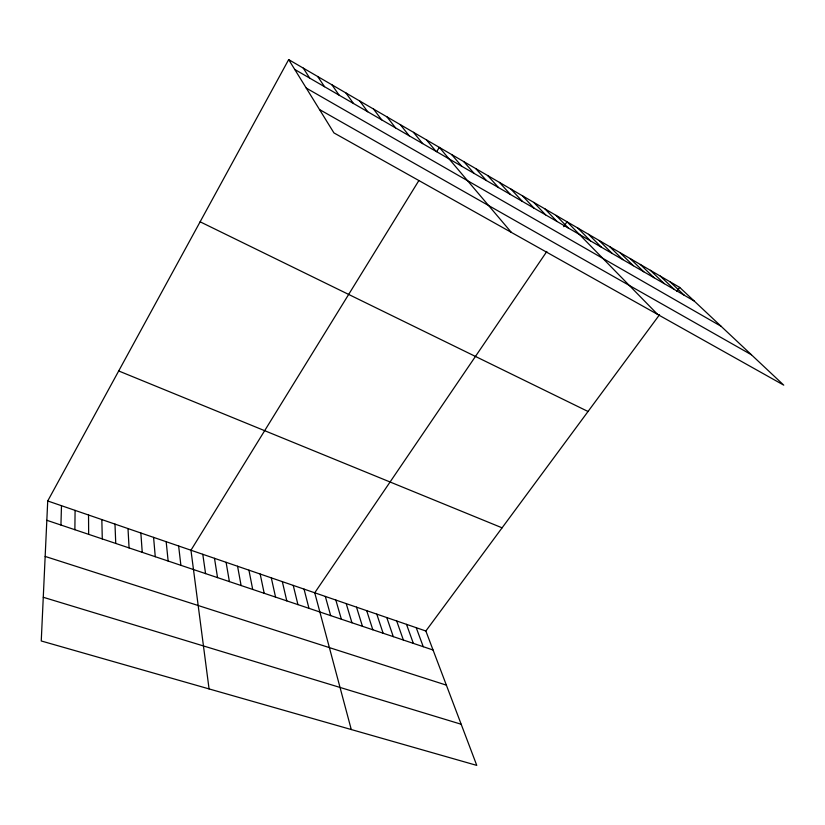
<?xml version="1.0" encoding="UTF-8"?>
<svg xmlns="http://www.w3.org/2000/svg" width="825" height="825" viewBox="0 0 825 825"><rect width="100%" height="100%" fill="white"/><g stroke="black" fill="none" stroke-linecap="round" stroke-linejoin="round"><path stroke-width="1.24" d="M74.879 529.712L75.085 510.376M60.937 525.03L61.483 505.694M47.726 500.971L41.25 640.973L476.767 765.394L425.855 631.001L47.726 500.971L288.668 59.606L679.707 287.409L783.75 385.141L333.939 132.907L288.668 59.606M418.842 180.603L190.957 550.223L209.065 688.916M436.662 151.697L439.323 147.376L511.366 232.403M546.82 251.47L314.738 592.793L351.275 729.548M563.671 226.689L567.023 221.76L657.649 314.428M425.855 631.001L659.536 314.717M676.809 291.338L679.707 287.409M43.271 597.279L461.175 724.247M45.158 556.432L446.356 685.132M46.829 520.297L433.053 649.997M118.697 370.961L502.085 527.825M200.124 221.801L588.039 411.489M319.492 109.519L751.41 354.76M306.25 88.069L721.06 326.257M294.742 69.444L694.145 300.97M670.013 281.768L684.286 295.257M660.217 276.055L674.324 289.482M650.306 270.28L664.259 283.645M640.293 264.454L654.07 277.747M630.176 258.555L643.778 271.776M619.936 252.594L633.363 265.733M609.592 246.562L622.834 259.627M599.125 240.467L612.181 253.461M588.545 234.3L601.404 247.211M577.84 228.071L590.504 240.89M556.071 215.387L568.312 228.03M545.005 208.942L557.03 221.482M533.806 202.414L545.603 214.861M522.472 195.814L534.053 208.168M511.015 189.131L522.349 201.382M499.414 182.377L510.51 194.525M487.678 175.539L498.537 187.574M475.808 168.63L486.41 180.551M463.794 161.628L474.127 173.425M451.636 154.543L461.701 166.227M426.494 139.899L435.992 151.326M413.49 132.32L422.689 143.612M400.331 124.657L409.221 135.805M386.997 116.892L395.567 127.885M373.488 109.024L381.738 119.872M359.813 101.052L367.723 111.746M345.953 92.977L353.512 103.517M331.918 84.8L339.127 95.164M317.687 76.508L324.534 86.707M303.28 68.114L309.736 78.138M416.223 627.691L423.256 646.707M406.498 624.35L413.356 643.387M396.691 620.977L403.373 640.035M386.791 617.564L393.288 636.653M376.788 614.13L383.109 633.229M366.692 610.655L372.828 629.774M356.503 607.148L362.443 626.288M346.211 603.611L351.955 622.772M335.827 600.043L341.364 619.214M325.328 596.434L330.67 615.625M304.043 589.112L308.963 608.324M293.236 585.399L297.938 604.622M282.325 581.646L286.801 600.889M271.301 577.851L275.56 597.114M260.174 574.025L264.196 593.299M248.923 570.158L252.708 589.442M237.569 566.249L241.106 585.544M226.091 562.31L229.391 581.604M214.5 558.319L217.542 577.624M202.785 554.297L205.569 573.612M178.633 545.985L180.881 565.311M166.176 541.705L168.145 561.041M153.584 537.374L155.265 556.71M140.858 532.991L142.24 552.337M127.999 528.567L129.071 547.913M114.984 524.102L115.747 543.438M101.836 519.575L102.279 538.921M88.533 515.006L88.657 534.342"/></g></svg>
